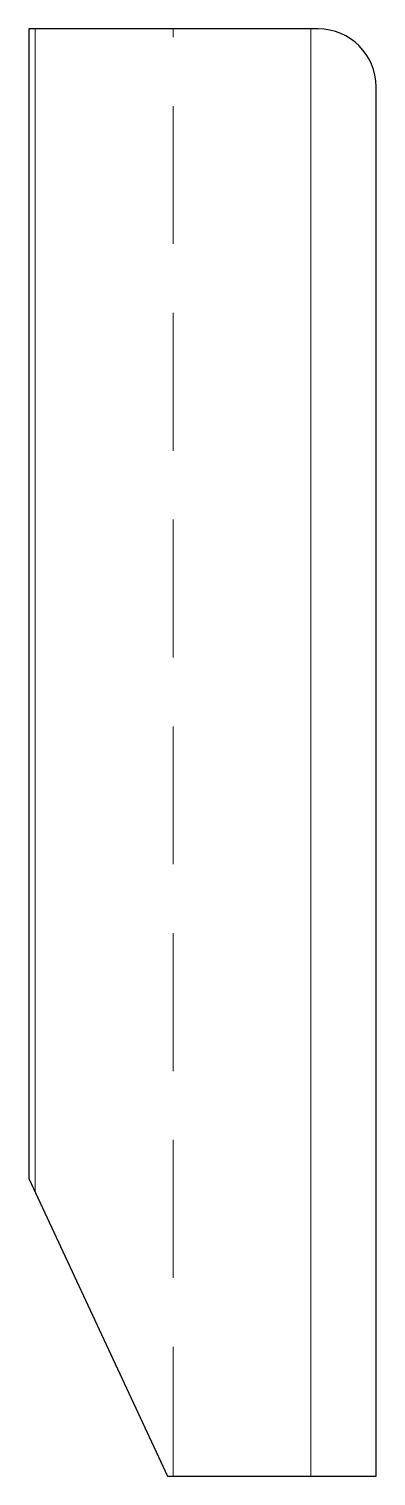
# Model space of a CAD drawing. Header units: metres. Extents: x 1 to 13, y 1 to 51.
import ezdxf

# ---------------------------------------------------------------- set-up
doc = ezdxf.new("R2010")
doc.units = ezdxf.units.M
doc.layers.add('A-DETL-GENF', color=92, linetype='Continuous', lineweight=18)

# ---------------------------------------------------------------- blocks, each defined once
blk = doc.blocks.new('43 plint hout - mdf 12x50-1554105-00_0 Basismaterialen')
at = {"layer": 'A-DETL-GENF', "lineweight": 13}
h = blk.add_hatch(dxfattribs=at)
h.set_pattern_fill('FP_51', color=256, style=0, pattern_type=2)
h.set_pattern_definition([(90, (10412.038, 1122.308), (-9.525, 6e-16), []), (90, (10416.8, 1122.308), (-9.525, 6e-16), [4.763, -2.381])])
h.paths.add_polyline_path([(13, 1), (13, 49), (12.932, 49.518), (12.732, 50), (12.414, 50.414), (12, 50.732), (11.518, 50.932), (11, 51), (1, 51), (1, 11.283), (5.795, 1)])
at = {"layer": 'A-DETL-GENF', "lineweight": 25}
for p, q in [((11, 51), (1, 51)), ((1, 51), (1, 11.283)), ((13, 1), (13, 49)), ((1, 11.283), (5.795, 1)), ((5.795, 1), (13, 1))]:
    blk.add_line(p, q, dxfattribs=at)
blk.add_arc((11, 49), 2, 360, 90, dxfattribs=at)

msp = doc.modelspace()

# ---------------------------------------------------------------- block references
msp.add_blockref('43 plint hout - mdf 12x50-1554105-00_0 Basismaterialen', (0, 0))

doc.saveas('drawing.dxf')
